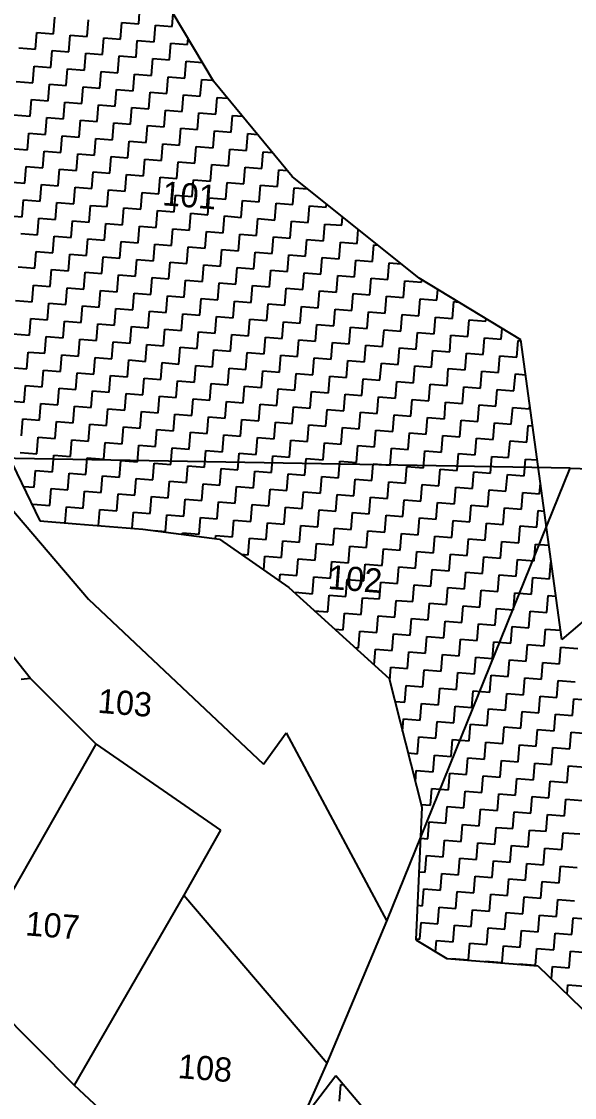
# Model space of a CAD drawing. Header units: metres. Extents: x 281680 to 283954, y 2020493 to 2022850.
# Drawn here: x 282503 to 282712.5, y 2021626 to 2022033.9 of the extents above; entities that cross this region are included whole.
import ezdxf
from ezdxf.enums import TextEntityAlignment as Align

# ---------------------------------------------------------------- set-up
doc = ezdxf.new("R2010")
doc.units = ezdxf.units.M
doc.header["$MEASUREMENT"] = 0
for name, color, linetype in [('POLY_HATCH', 12, 'Continuous'), ('POLY_PARCEL', 6, 'Continuous'), ('TEXT_PARCEL', 7, 'Continuous')]:
    doc.layers.add(name, color=color, linetype=linetype)
doc.styles.add('TEXT_MAP', font='')
doc.styles.get('TEXT_MAP').set_extended_font_data('Kruti Dev 050')

msp = doc.modelspace()

# ---------------------------------------------------------------- linework, layer by layer
at = {"layer": 'POLY_HATCH'}
for p, q in [((282575.76, 2022011.26), (282554.13, 2022047.73)), ((282605.6, 2021975.17), (282575.76, 2022011.26)), ((282653.65, 2021936.6), (282605.6, 2021975.17)), ((282692.18, 2021913.31), (282653.65, 2021936.6)), ((282707.67, 2021799.68), (282692.18, 2021913.31)), ((282496.12, 2021873.47), (282510, 2021844.64)), ((282772.38, 2021854.81), (282707.67, 2021799.68)), ((282510, 2021844.64), (282523.78, 2021843.54)), ((282523.78, 2021843.54), (282549.04, 2021841.53)), ((282549.04, 2021841.53), (282578, 2021837.68)), ((282578, 2021837.68), (282604.28, 2021819.42)), ((282604.28, 2021819.42), (282642.35, 2021784.82)), ((282642.35, 2021784.82), (282654.65, 2021736.11)), ((282654.65, 2021736.11), (282652.39, 2021685.83)), ((282652.39, 2021685.83), (282664.15, 2021678.73)), ((282664.15, 2021678.73), (282698.6, 2021675.98)), ((282698.6, 2021675.98), (282719.33, 2021655.85)), ((282588.16, 2021589.75), (282622.07, 2021634.37)), ((282622.07, 2021634.37), (282663.14, 2021586.2))]:
    msp.add_line(p, q, dxfattribs=at)
at = {"layer": 'POLY_HATCH', "linetype": 'Continuous'}
for p, q in [((282547.4, 2022033.05), (282547.9, 2022039.39)), ((282515.16, 2022029.23), (282515.66, 2022035.58)), ((282527.85, 2022028.22), (282528.36, 2022034.56)), ((282560.09, 2022032.04), (282560.49, 2022037.02)), ((282540.54, 2022027.21), (282541.05, 2022033.55)), ((282541.05, 2022033.55), (282547.4, 2022033.05)), ((282553.24, 2022026.2), (282553.74, 2022032.54)), ((282553.74, 2022032.54), (282560.09, 2022032.04)), ((282508.3, 2022023.39), (282508.81, 2022029.74)), ((282508.81, 2022029.74), (282515.16, 2022029.23)), ((282521, 2022022.38), (282521.5, 2022028.72)), ((282521.5, 2022028.72), (282527.85, 2022028.22)), ((282533.69, 2022021.37), (282534.2, 2022027.71)), ((282534.2, 2022027.71), (282540.54, 2022027.21)), ((282546.39, 2022020.35), (282546.89, 2022026.7)), ((282546.89, 2022026.7), (282553.24, 2022026.2)), ((282565.93, 2022025.18), (282566.12, 2022027.52)), ((282501.96, 2022023.89), (282508.3, 2022023.39)), ((282514.15, 2022016.54), (282514.65, 2022022.88)), ((282514.65, 2022022.88), (282521, 2022022.38)), ((282526.84, 2022015.52), (282527.34, 2022021.87)), ((282527.34, 2022021.87), (282533.69, 2022021.37)), ((282559.08, 2022019.34), (282559.58, 2022025.69)), ((282559.58, 2022025.69), (282565.93, 2022025.18)), ((282539.53, 2022014.51), (282540.04, 2022020.86)), ((282540.04, 2022020.86), (282546.39, 2022020.35)), ((282552.23, 2022013.5), (282552.73, 2022019.85)), ((282552.73, 2022019.85), (282559.08, 2022019.34)), ((282564.92, 2022012.49), (282565.43, 2022018.84)), ((282565.43, 2022018.84), (282571.56, 2022018.35)), ((282507.29, 2022010.7), (282507.8, 2022017.04)), ((282507.8, 2022017.04), (282514.15, 2022016.54)), ((282519.99, 2022009.68), (282520.49, 2022016.03)), ((282520.49, 2022016.03), (282526.84, 2022015.52)), ((282532.68, 2022008.67), (282533.19, 2022015.02)), ((282533.19, 2022015.02), (282539.53, 2022014.51)), ((282545.37, 2022007.66), (282545.88, 2022014.01)), ((282545.88, 2022014.01), (282552.23, 2022013.5)), ((282500.95, 2022011.2), (282507.29, 2022010.7)), ((282513.13, 2022003.84), (282513.64, 2022010.19)), ((282513.64, 2022010.19), (282519.99, 2022009.68)), ((282558.07, 2022006.65), (282558.57, 2022013)), ((282558.57, 2022013), (282564.92, 2022012.49)), ((282570.76, 2022005.64), (282571.27, 2022011.98)), ((282571.27, 2022011.98), (282575.54, 2022011.64)), ((282525.83, 2022002.83), (282526.33, 2022009.18)), ((282526.33, 2022009.18), (282532.68, 2022008.67)), ((282538.52, 2022001.82), (282539.03, 2022008.17)), ((282539.03, 2022008.17), (282545.37, 2022007.66)), ((282551.21, 2022000.81), (282551.72, 2022007.16)), ((282551.72, 2022007.16), (282558.07, 2022006.65)), ((282563.91, 2021999.8), (282564.41, 2022006.14)), ((282564.41, 2022006.14), (282570.76, 2022005.64)), ((282506.28, 2021998), (282506.79, 2022004.35)), ((282506.79, 2022004.35), (282513.13, 2022003.84)), ((282518.98, 2021996.99), (282519.48, 2022003.34)), ((282519.48, 2022003.34), (282525.83, 2022002.83)), ((282531.67, 2021995.98), (282532.17, 2022002.33)), ((282532.17, 2022002.33), (282538.52, 2022001.82)), ((282576.6, 2021998.79), (282577.11, 2022005.13)), ((282577.11, 2022005.13), (282581.09, 2022004.81)), ((282499.93, 2021998.51), (282506.28, 2021998)), ((282512.12, 2021991.15), (282512.63, 2021997.5)), ((282512.63, 2021997.5), (282518.98, 2021996.99)), ((282544.36, 2021994.97), (282544.87, 2022001.31)), ((282544.87, 2022001.31), (282551.21, 2022000.81)), ((282557.06, 2021993.96), (282557.56, 2022000.3)), ((282557.56, 2022000.3), (282563.91, 2021999.8)), ((282569.75, 2021992.94), (282570.25, 2021999.29)), ((282570.25, 2021999.29), (282576.6, 2021998.79)), ((282582.44, 2021991.93), (282582.95, 2021998.28)), ((282582.95, 2021998.28), (282586.75, 2021997.98)), ((282524.82, 2021990.14), (282525.32, 2021996.48)), ((282525.32, 2021996.48), (282531.67, 2021995.98)), ((282537.51, 2021989.13), (282538.02, 2021995.47)), ((282538.02, 2021995.47), (282544.36, 2021994.97)), ((282550.2, 2021988.11), (282550.71, 2021994.46)), ((282550.71, 2021994.46), (282557.06, 2021993.96)), ((282562.9, 2021987.1), (282563.4, 2021993.45)), ((282563.4, 2021993.45), (282569.75, 2021992.94)), ((282505.27, 2021985.31), (282505.78, 2021991.65)), ((282505.78, 2021991.65), (282512.12, 2021991.15)), ((282517.96, 2021984.3), (282518.47, 2021990.64)), ((282518.47, 2021990.64), (282524.82, 2021990.14)), ((282530.66, 2021983.29), (282531.16, 2021989.63)), ((282531.16, 2021989.63), (282537.51, 2021989.13)), ((282575.59, 2021986.09), (282576.1, 2021992.44)), ((282576.1, 2021992.44), (282582.44, 2021991.93)), ((282588.28, 2021985.08), (282588.79, 2021991.43)), ((282588.79, 2021991.43), (282592.4, 2021991.14)), ((282498.92, 2021985.81), (282505.27, 2021985.31)), ((282543.35, 2021982.27), (282543.86, 2021988.62)), ((282543.86, 2021988.62), (282550.2, 2021988.11)), ((282556.04, 2021981.26), (282556.55, 2021987.61)), ((282556.55, 2021987.61), (282562.9, 2021987.1)), ((282568.74, 2021980.25), (282569.24, 2021986.6)), ((282569.24, 2021986.6), (282575.59, 2021986.09)), ((282581.43, 2021979.24), (282581.94, 2021985.59)), ((282581.94, 2021985.59), (282588.28, 2021985.08)), ((282511.11, 2021978.46), (282511.62, 2021984.8)), ((282511.62, 2021984.8), (282517.96, 2021984.3)), ((282523.8, 2021977.44), (282524.31, 2021983.79)), ((282524.31, 2021983.79), (282530.66, 2021983.29)), ((282536.5, 2021976.43), (282537, 2021982.78)), ((282537, 2021982.78), (282543.35, 2021982.27)), ((282549.19, 2021975.42), (282549.7, 2021981.77)), ((282549.7, 2021981.77), (282556.04, 2021981.26)), ((282594.12, 2021978.23), (282594.63, 2021984.57)), ((282594.63, 2021984.57), (282598.05, 2021984.3)), ((282504.26, 2021972.61), (282504.76, 2021978.96)), ((282504.76, 2021978.96), (282511.11, 2021978.46)), ((282516.95, 2021971.6), (282517.46, 2021977.95)), ((282517.46, 2021977.95), (282523.8, 2021977.44)), ((282529.65, 2021970.59), (282530.15, 2021976.94)), ((282530.15, 2021976.94), (282536.5, 2021976.43)), ((282561.89, 2021974.41), (282562.39, 2021980.76)), ((282562.39, 2021980.76), (282568.74, 2021980.25)), ((282574.58, 2021973.4), (282575.08, 2021979.75)), ((282575.08, 2021979.75), (282581.43, 2021979.24)), ((282587.27, 2021972.39), (282587.78, 2021978.73)), ((282587.78, 2021978.73), (282594.12, 2021978.23)), ((282599.97, 2021971.38), (282600.47, 2021977.72)), ((282600.47, 2021977.72), (282603.7, 2021977.46)), ((282497.91, 2021973.12), (282504.26, 2021972.61)), ((282542.34, 2021969.58), (282542.85, 2021975.93)), ((282542.85, 2021975.93), (282549.19, 2021975.42)), ((282555.03, 2021968.57), (282555.54, 2021974.92)), ((282555.54, 2021974.92), (282561.89, 2021974.41)), ((282567.73, 2021967.56), (282568.23, 2021973.9)), ((282568.23, 2021973.9), (282574.58, 2021973.4)), ((282580.42, 2021966.55), (282580.93, 2021972.89)), ((282580.93, 2021972.89), (282587.27, 2021972.39)), ((282510.1, 2021965.76), (282510.61, 2021972.11)), ((282510.61, 2021972.11), (282516.95, 2021971.6)), ((282522.79, 2021964.75), (282523.3, 2021971.1)), ((282523.3, 2021971.1), (282529.65, 2021970.59)), ((282535.49, 2021963.74), (282535.99, 2021970.09)), ((282535.99, 2021970.09), (282542.34, 2021969.58)), ((282548.18, 2021962.73), (282548.69, 2021969.07)), ((282548.69, 2021969.07), (282555.03, 2021968.57)), ((282593.11, 2021965.53), (282593.62, 2021971.88)), ((282593.62, 2021971.88), (282599.97, 2021971.38)), ((282605.81, 2021964.52), (282606.31, 2021970.87)), ((282606.31, 2021970.87), (282611.47, 2021970.46)), ((282503.25, 2021959.92), (282503.75, 2021966.27)), ((282503.75, 2021966.27), (282510.1, 2021965.76)), ((282515.94, 2021958.91), (282516.45, 2021965.26)), ((282516.45, 2021965.26), (282522.79, 2021964.75)), ((282560.87, 2021961.72), (282561.38, 2021968.06)), ((282561.38, 2021968.06), (282567.73, 2021967.56)), ((282573.57, 2021960.7), (282574.07, 2021967.05)), ((282574.07, 2021967.05), (282580.42, 2021966.55)), ((282586.26, 2021959.69), (282586.77, 2021966.04)), ((282586.77, 2021966.04), (282593.11, 2021965.53)), ((282598.95, 2021958.68), (282599.46, 2021965.03)), ((282599.46, 2021965.03), (282605.81, 2021964.52)), ((282618.5, 2021963.51), (282618.6, 2021964.74)), ((282528.63, 2021957.9), (282529.14, 2021964.24)), ((282529.14, 2021964.24), (282535.49, 2021963.74)), ((282541.33, 2021956.89), (282541.83, 2021963.23)), ((282541.83, 2021963.23), (282548.18, 2021962.73)), ((282554.02, 2021955.88), (282554.53, 2021962.22)), ((282554.53, 2021962.22), (282560.87, 2021961.72)), ((282566.71, 2021954.86), (282567.22, 2021961.21)), ((282567.22, 2021961.21), (282573.57, 2021960.7)), ((282611.65, 2021957.67), (282612.15, 2021964.02)), ((282612.15, 2021964.02), (282618.5, 2021963.51)), ((282496.9, 2021960.43), (282503.25, 2021959.92)), ((282509.09, 2021953.07), (282509.59, 2021959.42)), ((282509.59, 2021959.42), (282515.94, 2021958.91)), ((282521.78, 2021952.06), (282522.29, 2021958.4)), ((282522.29, 2021958.4), (282528.63, 2021957.9)), ((282534.48, 2021951.05), (282534.98, 2021957.39)), ((282534.98, 2021957.39), (282541.33, 2021956.89)), ((282579.41, 2021953.85), (282579.91, 2021960.2)), ((282579.91, 2021960.2), (282586.26, 2021959.69)), ((282592.1, 2021952.84), (282592.61, 2021959.19)), ((282592.61, 2021959.19), (282598.95, 2021958.68)), ((282604.8, 2021951.83), (282605.3, 2021958.18)), ((282605.3, 2021958.18), (282611.65, 2021957.67)), ((282617.49, 2021950.82), (282617.99, 2021957.16)), ((282617.99, 2021957.16), (282624.34, 2021956.66)), ((282624.34, 2021956.66), (282624.6, 2021959.92)), ((282502.74, 2021953.57), (282509.09, 2021953.07)), ((282514.93, 2021946.22), (282515.44, 2021952.56)), ((282515.44, 2021952.56), (282521.78, 2021952.06)), ((282547.17, 2021950.03), (282547.67, 2021956.38)), ((282547.67, 2021956.38), (282554.02, 2021955.88)), ((282559.86, 2021949.02), (282560.37, 2021955.37)), ((282560.37, 2021955.37), (282566.71, 2021954.86)), ((282572.56, 2021948.01), (282573.06, 2021954.36)), ((282573.06, 2021954.36), (282579.41, 2021953.85)), ((282585.25, 2021947), (282585.76, 2021953.35)), ((282585.76, 2021953.35), (282592.1, 2021952.84)), ((282630.18, 2021949.81), (282630.6, 2021955.1)), ((282527.62, 2021945.2), (282528.13, 2021951.55)), ((282528.13, 2021951.55), (282534.48, 2021951.05)), ((282540.32, 2021944.19), (282540.82, 2021950.54)), ((282540.82, 2021950.54), (282547.17, 2021950.03)), ((282553.01, 2021943.18), (282553.52, 2021949.53)), ((282553.52, 2021949.53), (282559.86, 2021949.02)), ((282565.7, 2021942.17), (282566.21, 2021948.52)), ((282566.21, 2021948.52), (282572.56, 2021948.01)), ((282597.94, 2021945.99), (282598.45, 2021952.34)), ((282598.45, 2021952.34), (282604.8, 2021951.83)), ((282610.64, 2021944.98), (282611.14, 2021951.32)), ((282611.14, 2021951.32), (282617.49, 2021950.82)), ((282623.33, 2021943.97), (282623.84, 2021950.31)), ((282623.84, 2021950.31), (282630.18, 2021949.81)), ((282636.02, 2021942.95), (282636.53, 2021949.3)), ((282636.53, 2021949.3), (282637.97, 2021949.19)), ((282508.08, 2021940.37), (282508.58, 2021946.72)), ((282508.58, 2021946.72), (282514.93, 2021946.22)), ((282520.77, 2021939.36), (282521.28, 2021945.71)), ((282521.28, 2021945.71), (282527.62, 2021945.2)), ((282533.46, 2021938.35), (282533.97, 2021944.7)), ((282533.97, 2021944.7), (282540.32, 2021944.19)), ((282578.4, 2021941.16), (282578.9, 2021947.51)), ((282578.9, 2021947.51), (282585.25, 2021947)), ((282591.09, 2021940.15), (282591.6, 2021946.49)), ((282591.6, 2021946.49), (282597.94, 2021945.99)), ((282603.78, 2021939.14), (282604.29, 2021945.48)), ((282604.29, 2021945.48), (282610.64, 2021944.98)), ((282616.48, 2021938.12), (282616.98, 2021944.47)), ((282616.98, 2021944.47), (282623.33, 2021943.97)), ((282501.73, 2021940.88), (282508.08, 2021940.37)), ((282546.16, 2021937.34), (282546.66, 2021943.69)), ((282546.66, 2021943.69), (282553.01, 2021943.18)), ((282558.85, 2021936.33), (282559.36, 2021942.68)), ((282559.36, 2021942.68), (282565.7, 2021942.17)), ((282571.54, 2021935.32), (282572.05, 2021941.66)), ((282572.05, 2021941.66), (282578.4, 2021941.16)), ((282584.24, 2021934.31), (282584.74, 2021940.65)), ((282584.74, 2021940.65), (282591.09, 2021940.15)), ((282629.17, 2021937.11), (282629.68, 2021943.46)), ((282629.68, 2021943.46), (282636.02, 2021942.95)), ((282641.86, 2021936.1), (282642.37, 2021942.45)), ((282642.37, 2021942.45), (282646.8, 2021942.1)), ((282513.92, 2021933.52), (282514.42, 2021939.87)), ((282514.42, 2021939.87), (282520.77, 2021939.36)), ((282526.61, 2021932.51), (282527.12, 2021938.86)), ((282527.12, 2021938.86), (282533.46, 2021938.35)), ((282539.31, 2021931.5), (282539.81, 2021937.85)), ((282539.81, 2021937.85), (282546.16, 2021937.34)), ((282552, 2021930.49), (282552.5, 2021936.83)), ((282552.5, 2021936.83), (282558.85, 2021936.33)), ((282596.93, 2021933.29), (282597.44, 2021939.64)), ((282597.44, 2021939.64), (282603.78, 2021939.14)), ((282609.63, 2021932.28), (282610.13, 2021938.63)), ((282610.13, 2021938.63), (282616.48, 2021938.12)), ((282622.32, 2021931.27), (282622.82, 2021937.62)), ((282622.82, 2021937.62), (282629.17, 2021937.11)), ((282635.01, 2021930.26), (282635.52, 2021936.61)), ((282635.52, 2021936.61), (282641.86, 2021936.1)), ((282507.07, 2021927.68), (282507.57, 2021934.03)), ((282507.57, 2021934.03), (282513.92, 2021933.52)), ((282519.76, 2021926.67), (282520.26, 2021933.02)), ((282520.26, 2021933.02), (282526.61, 2021932.51)), ((282564.69, 2021929.48), (282565.2, 2021935.82)), ((282565.2, 2021935.82), (282571.54, 2021935.32)), ((282577.39, 2021928.47), (282577.89, 2021934.81)), ((282577.89, 2021934.81), (282584.24, 2021934.31)), ((282590.08, 2021927.45), (282590.58, 2021933.8)), ((282590.58, 2021933.8), (282596.93, 2021933.29)), ((282602.77, 2021926.44), (282603.28, 2021932.79)), ((282603.28, 2021932.79), (282609.63, 2021932.28)), ((282647.71, 2021929.25), (282648.21, 2021935.6)), ((282648.21, 2021935.6), (282654.56, 2021935.09)), ((282654.56, 2021935.09), (282654.63, 2021936)), ((282660.4, 2021928.24), (282660.72, 2021932.32)), ((282500.72, 2021928.19), (282507.07, 2021927.68)), ((282532.45, 2021925.66), (282532.96, 2021932.01)), ((282532.96, 2021932.01), (282539.31, 2021931.5)), ((282545.15, 2021924.65), (282545.65, 2021930.99)), ((282545.65, 2021930.99), (282552, 2021930.49)), ((282557.84, 2021923.64), (282558.35, 2021929.98)), ((282558.35, 2021929.98), (282564.69, 2021929.48)), ((282570.53, 2021922.62), (282571.04, 2021928.97)), ((282571.04, 2021928.97), (282577.39, 2021928.47)), ((282615.47, 2021925.43), (282615.97, 2021931.78)), ((282615.97, 2021931.78), (282622.32, 2021931.27)), ((282628.16, 2021924.42), (282628.67, 2021930.77)), ((282628.67, 2021930.77), (282635.01, 2021930.26)), ((282640.85, 2021923.41), (282641.36, 2021929.75)), ((282641.36, 2021929.75), (282647.71, 2021929.25)), ((282653.55, 2021922.4), (282654.05, 2021928.74)), ((282654.05, 2021928.74), (282660.4, 2021928.24)), ((282512.91, 2021920.83), (282513.41, 2021927.18)), ((282513.41, 2021927.18), (282519.76, 2021926.67)), ((282525.6, 2021919.82), (282526.11, 2021926.16)), ((282526.11, 2021926.16), (282532.45, 2021925.66)), ((282538.29, 2021918.81), (282538.8, 2021925.15)), ((282538.8, 2021925.15), (282545.15, 2021924.65)), ((282550.99, 2021917.79), (282551.49, 2021924.14)), ((282551.49, 2021924.14), (282557.84, 2021923.64)), ((282583.23, 2021921.61), (282583.73, 2021927.96)), ((282583.73, 2021927.96), (282590.08, 2021927.45)), ((282595.92, 2021920.6), (282596.43, 2021926.95)), ((282596.43, 2021926.95), (282602.77, 2021926.44)), ((282608.61, 2021919.59), (282609.12, 2021925.94)), ((282609.12, 2021925.94), (282615.47, 2021925.43)), ((282621.31, 2021918.58), (282621.81, 2021924.93)), ((282621.81, 2021924.93), (282628.16, 2021924.42)), ((282634, 2021917.57), (282634.51, 2021923.91)), ((282634.51, 2021923.91), (282640.85, 2021923.41)), ((282666.24, 2021921.39), (282666.75, 2021927.73)), ((282666.75, 2021927.73), (282668.56, 2021927.59)), ((282506.05, 2021914.99), (282506.56, 2021921.33)), ((282506.56, 2021921.33), (282512.91, 2021920.83)), ((282518.75, 2021913.98), (282519.25, 2021920.32)), ((282519.25, 2021920.32), (282525.6, 2021919.82)), ((282563.68, 2021916.78), (282564.19, 2021923.13)), ((282564.19, 2021923.13), (282570.53, 2021922.62)), ((282576.37, 2021915.77), (282576.88, 2021922.12)), ((282576.88, 2021922.12), (282583.23, 2021921.61)), ((282589.07, 2021914.76), (282589.57, 2021921.11)), ((282589.57, 2021921.11), (282595.92, 2021920.6)), ((282601.76, 2021913.75), (282602.27, 2021920.1)), ((282602.27, 2021920.1), (282608.61, 2021919.59)), ((282646.69, 2021916.56), (282647.2, 2021922.9)), ((282647.2, 2021922.9), (282653.55, 2021922.4)), ((282659.39, 2021915.54), (282659.89, 2021921.89)), ((282659.89, 2021921.89), (282666.24, 2021921.39)), ((282672.08, 2021914.53), (282672.59, 2021920.88)), ((282672.59, 2021920.88), (282678.93, 2021920.37)), ((282678.93, 2021920.37), (282679.01, 2021921.27)), ((282531.44, 2021912.96), (282531.95, 2021919.31)), ((282531.95, 2021919.31), (282538.29, 2021918.81)), ((282544.13, 2021911.95), (282544.64, 2021918.3)), ((282544.64, 2021918.3), (282550.99, 2021917.79)), ((282556.83, 2021910.94), (282557.33, 2021917.29)), ((282557.33, 2021917.29), (282563.68, 2021916.78)), ((282569.52, 2021909.93), (282570.03, 2021916.28)), ((282570.03, 2021916.28), (282576.37, 2021915.77)), ((282614.45, 2021912.74), (282614.96, 2021919.08)), ((282614.96, 2021919.08), (282621.31, 2021918.58)), ((282627.15, 2021911.73), (282627.65, 2021918.07)), ((282627.65, 2021918.07), (282634, 2021917.57)), ((282639.84, 2021910.71), (282640.35, 2021917.06)), ((282640.35, 2021917.06), (282646.69, 2021916.56)), ((282652.54, 2021909.7), (282653.04, 2021916.05)), ((282653.04, 2021916.05), (282659.39, 2021915.54)), ((282684.77, 2021913.52), (282685.1, 2021917.59)), ((282499.71, 2021915.49), (282506.05, 2021914.99)), ((282511.9, 2021908.14), (282512.4, 2021914.48)), ((282512.4, 2021914.48), (282518.75, 2021913.98)), ((282524.59, 2021907.12), (282525.09, 2021913.47)), ((282525.09, 2021913.47), (282531.44, 2021912.96)), ((282537.28, 2021906.11), (282537.79, 2021912.46)), ((282537.79, 2021912.46), (282544.13, 2021911.95)), ((282582.22, 2021908.92), (282582.72, 2021915.27)), ((282582.72, 2021915.27), (282589.07, 2021914.76)), ((282594.91, 2021907.91), (282595.41, 2021914.25)), ((282595.41, 2021914.25), (282601.76, 2021913.75)), ((282607.6, 2021906.9), (282608.11, 2021913.24)), ((282608.11, 2021913.24), (282614.45, 2021912.74)), ((282620.3, 2021905.88), (282620.8, 2021912.23)), ((282620.8, 2021912.23), (282627.15, 2021911.73)), ((282665.23, 2021908.69), (282665.73, 2021915.04)), ((282665.73, 2021915.04), (282672.08, 2021914.53)), ((282677.92, 2021907.68), (282678.43, 2021914.03)), ((282678.43, 2021914.03), (282684.77, 2021913.52)), ((282690.62, 2021906.67), (282691.12, 2021913.02)), ((282691.12, 2021913.02), (282692.23, 2021912.93)), ((282505.04, 2021902.29), (282505.55, 2021908.64)), ((282505.55, 2021908.64), (282511.9, 2021908.14)), ((282517.74, 2021901.28), (282518.24, 2021907.63)), ((282518.24, 2021907.63), (282524.59, 2021907.12)), ((282549.98, 2021905.1), (282550.48, 2021911.45)), ((282550.48, 2021911.45), (282556.83, 2021910.94)), ((282562.67, 2021904.09), (282563.17, 2021910.44)), ((282563.17, 2021910.44), (282569.52, 2021909.93)), ((282575.36, 2021903.08), (282575.87, 2021909.42)), ((282575.87, 2021909.42), (282582.22, 2021908.92)), ((282588.06, 2021902.07), (282588.56, 2021908.41)), ((282588.56, 2021908.41), (282594.91, 2021907.91)), ((282632.99, 2021904.87), (282633.5, 2021911.22)), ((282633.5, 2021911.22), (282639.84, 2021910.71)), ((282645.68, 2021903.86), (282646.19, 2021910.21)), ((282646.19, 2021910.21), (282652.54, 2021909.7)), ((282658.38, 2021902.85), (282658.88, 2021909.2)), ((282658.88, 2021909.2), (282665.23, 2021908.69)), ((282671.07, 2021901.84), (282671.58, 2021908.19)), ((282671.58, 2021908.19), (282677.92, 2021907.68)), ((282530.43, 2021900.27), (282530.94, 2021906.62)), ((282530.94, 2021906.62), (282537.28, 2021906.11)), ((282543.12, 2021899.26), (282543.63, 2021905.61)), ((282543.63, 2021905.61), (282549.98, 2021905.1)), ((282555.82, 2021898.25), (282556.32, 2021904.6)), ((282556.32, 2021904.6), (282562.67, 2021904.09)), ((282568.51, 2021897.24), (282569.02, 2021903.58)), ((282569.02, 2021903.58), (282575.36, 2021903.08)), ((282600.75, 2021901.06), (282601.26, 2021907.4)), ((282601.26, 2021907.4), (282607.6, 2021906.9)), ((282613.44, 2021900.04), (282613.95, 2021906.39)), ((282613.95, 2021906.39), (282620.3, 2021905.88)), ((282626.14, 2021899.03), (282626.64, 2021905.38)), ((282626.64, 2021905.38), (282632.99, 2021904.87)), ((282638.83, 2021898.02), (282639.34, 2021904.37)), ((282639.34, 2021904.37), (282645.68, 2021903.86)), ((282683.76, 2021900.83), (282684.27, 2021907.17)), ((282684.27, 2021907.17), (282690.62, 2021906.67)), ((282498.7, 2021902.8), (282505.04, 2021902.29)), ((282510.88, 2021895.44), (282511.39, 2021901.79)), ((282511.39, 2021901.79), (282517.74, 2021901.28)), ((282523.58, 2021894.43), (282524.08, 2021900.78)), ((282524.08, 2021900.78), (282530.43, 2021900.27)), ((282536.27, 2021893.42), (282536.78, 2021899.77)), ((282536.78, 2021899.77), (282543.12, 2021899.26)), ((282581.2, 2021896.23), (282581.71, 2021902.57)), ((282581.71, 2021902.57), (282588.06, 2021902.07)), ((282593.9, 2021895.21), (282594.4, 2021901.56)), ((282594.4, 2021901.56), (282600.75, 2021901.06)), ((282606.59, 2021894.2), (282607.1, 2021900.55)), ((282607.1, 2021900.55), (282613.44, 2021900.04)), ((282619.28, 2021893.19), (282619.79, 2021899.54)), ((282619.79, 2021899.54), (282626.14, 2021899.03)), ((282651.52, 2021897.01), (282652.03, 2021903.36)), ((282652.03, 2021903.36), (282658.38, 2021902.85)), ((282664.22, 2021896), (282664.72, 2021902.34)), ((282664.72, 2021902.34), (282671.07, 2021901.84)), ((282676.91, 2021894.99), (282677.42, 2021901.33)), ((282677.42, 2021901.33), (282683.76, 2021900.83)), ((282689.6, 2021893.98), (282690.11, 2021900.32)), ((282690.11, 2021900.32), (282693.99, 2021900.01)), ((282504.03, 2021889.6), (282504.54, 2021895.95)), ((282504.54, 2021895.95), (282510.88, 2021895.44)), ((282548.96, 2021892.41), (282549.47, 2021898.75)), ((282549.47, 2021898.75), (282555.82, 2021898.25)), ((282561.66, 2021891.4), (282562.16, 2021897.74)), ((282562.16, 2021897.74), (282568.51, 2021897.24)), ((282574.35, 2021890.38), (282574.86, 2021896.73)), ((282574.86, 2021896.73), (282581.2, 2021896.23)), ((282587.04, 2021889.37), (282587.55, 2021895.72)), ((282587.55, 2021895.72), (282593.9, 2021895.21)), ((282631.98, 2021892.18), (282632.48, 2021898.53)), ((282632.48, 2021898.53), (282638.83, 2021898.02)), ((282644.67, 2021891.17), (282645.18, 2021897.52)), ((282645.18, 2021897.52), (282651.52, 2021897.01)), ((282657.36, 2021890.16), (282657.87, 2021896.5)), ((282657.87, 2021896.5), (282664.22, 2021896)), ((282670.06, 2021889.15), (282670.56, 2021895.49)), ((282670.56, 2021895.49), (282676.91, 2021894.99)), ((282516.72, 2021888.59), (282517.23, 2021894.94)), ((282517.23, 2021894.94), (282523.58, 2021894.43)), ((282529.42, 2021887.58), (282529.92, 2021893.92)), ((282529.92, 2021893.92), (282536.27, 2021893.42)), ((282542.11, 2021886.57), (282542.62, 2021892.91)), ((282542.62, 2021892.91), (282548.96, 2021892.41)), ((282554.81, 2021885.56), (282555.31, 2021891.9)), ((282555.31, 2021891.9), (282561.66, 2021891.4)), ((282599.74, 2021888.36), (282600.24, 2021894.71)), ((282600.24, 2021894.71), (282606.59, 2021894.2)), ((282612.43, 2021887.35), (282612.94, 2021893.7)), ((282612.94, 2021893.7), (282619.28, 2021893.19)), ((282625.13, 2021886.34), (282625.63, 2021892.69)), ((282625.63, 2021892.69), (282631.98, 2021892.18)), ((282637.82, 2021885.33), (282638.32, 2021891.67)), ((282638.32, 2021891.67), (282644.67, 2021891.17)), ((282682.75, 2021888.13), (282683.26, 2021894.48)), ((282683.26, 2021894.48), (282689.6, 2021893.98)), ((282497.68, 2021890.11), (282504.03, 2021889.6)), ((282509.87, 2021882.75), (282510.38, 2021889.1)), ((282510.38, 2021889.1), (282516.72, 2021888.59)), ((282522.57, 2021881.74), (282523.07, 2021888.08)), ((282523.07, 2021888.08), (282529.42, 2021887.58)), ((282567.5, 2021884.54), (282568, 2021890.89)), ((282568, 2021890.89), (282574.35, 2021890.38)), ((282580.19, 2021883.53), (282580.7, 2021889.88)), ((282580.7, 2021889.88), (282587.04, 2021889.37)), ((282592.89, 2021882.52), (282593.39, 2021888.87)), ((282593.39, 2021888.87), (282599.74, 2021888.36)), ((282605.58, 2021881.51), (282606.09, 2021887.86)), ((282606.09, 2021887.86), (282612.43, 2021887.35)), ((282650.51, 2021884.32), (282651.02, 2021890.66)), ((282651.02, 2021890.66), (282657.36, 2021890.16)), ((282663.21, 2021883.3), (282663.71, 2021889.65)), ((282663.71, 2021889.65), (282670.06, 2021889.15)), ((282675.9, 2021882.29), (282676.41, 2021888.64)), ((282676.41, 2021888.64), (282682.75, 2021888.13)), ((282688.59, 2021881.28), (282689.1, 2021887.63)), ((282689.1, 2021887.63), (282695.45, 2021887.12)), ((282695.45, 2021887.12), (282695.56, 2021888.53)), ((282503.02, 2021876.91), (282503.53, 2021883.25)), ((282503.53, 2021883.25), (282509.87, 2021882.75)), ((282535.26, 2021880.73), (282535.77, 2021887.07)), ((282535.77, 2021887.07), (282542.11, 2021886.57)), ((282547.95, 2021879.71), (282548.46, 2021886.06)), ((282548.46, 2021886.06), (282554.81, 2021885.56)), ((282560.65, 2021878.7), (282561.15, 2021885.05)), ((282561.15, 2021885.05), (282567.5, 2021884.54)), ((282573.34, 2021877.69), (282573.85, 2021884.04)), ((282573.85, 2021884.04), (282580.19, 2021883.53)), ((282618.27, 2021880.5), (282618.78, 2021886.84)), ((282618.78, 2021886.84), (282625.13, 2021886.34)), ((282630.97, 2021879.49), (282631.47, 2021885.83)), ((282631.47, 2021885.83), (282637.82, 2021885.33)), ((282643.66, 2021878.47), (282644.17, 2021884.82)), ((282644.17, 2021884.82), (282650.51, 2021884.32)), ((282656.35, 2021877.46), (282656.86, 2021883.81)), ((282656.86, 2021883.81), (282663.21, 2021883.3)), ((282515.71, 2021875.9), (282516.22, 2021882.24)), ((282516.22, 2021882.24), (282522.57, 2021881.74)), ((282528.41, 2021874.88), (282528.91, 2021881.23)), ((282528.91, 2021881.23), (282535.26, 2021880.73)), ((282541.1, 2021873.87), (282541.61, 2021880.22)), ((282541.61, 2021880.22), (282547.95, 2021879.71)), ((282553.79, 2021872.86), (282554.3, 2021879.21)), ((282554.3, 2021879.21), (282560.65, 2021878.7)), ((282586.03, 2021876.68), (282586.54, 2021883.03)), ((282586.54, 2021883.03), (282592.89, 2021882.52)), ((282598.73, 2021875.67), (282599.23, 2021882.02)), ((282599.23, 2021882.02), (282605.58, 2021881.51)), ((282611.42, 2021874.66), (282611.93, 2021881)), ((282611.93, 2021881), (282618.27, 2021880.5)), ((282624.11, 2021873.65), (282624.62, 2021879.99)), ((282624.62, 2021879.99), (282630.97, 2021879.49)), ((282669.05, 2021876.45), (282669.55, 2021882.8)), ((282669.55, 2021882.8), (282675.9, 2021882.29)), ((282681.74, 2021875.44), (282682.25, 2021881.79)), ((282682.25, 2021881.79), (282688.59, 2021881.28)), ((282694.43, 2021874.43), (282694.94, 2021880.78)), ((282694.94, 2021880.78), (282696.63, 2021880.64)), ((282508.86, 2021870.05), (282509.37, 2021876.4)), ((282509.37, 2021876.4), (282515.71, 2021875.9)), ((282521.55, 2021869.04), (282522.06, 2021875.39)), ((282522.06, 2021875.39), (282528.41, 2021874.88)), ((282566.49, 2021871.85), (282566.99, 2021878.2)), ((282566.99, 2021878.2), (282573.34, 2021877.69)), ((282579.18, 2021870.84), (282579.69, 2021877.19)), ((282579.69, 2021877.19), (282586.03, 2021876.68)), ((282591.87, 2021869.83), (282592.38, 2021876.17)), ((282592.38, 2021876.17), (282598.73, 2021875.67)), ((282604.57, 2021868.82), (282605.07, 2021875.16)), ((282605.07, 2021875.16), (282611.42, 2021874.66)), ((282636.81, 2021872.63), (282637.31, 2021878.98)), ((282637.31, 2021878.98), (282643.66, 2021878.47)), ((282649.5, 2021871.62), (282650.01, 2021877.97)), ((282650.01, 2021877.97), (282656.35, 2021877.46)), ((282662.19, 2021870.61), (282662.7, 2021876.96)), ((282662.7, 2021876.96), (282669.05, 2021876.45)), ((282674.89, 2021869.6), (282675.39, 2021875.95)), ((282675.39, 2021875.95), (282681.74, 2021875.44)), ((282534.25, 2021868.03), (282534.75, 2021874.38)), ((282534.75, 2021874.38), (282541.1, 2021873.87)), ((282546.94, 2021867.02), (282547.45, 2021873.37)), ((282547.45, 2021873.37), (282553.79, 2021872.86)), ((282559.63, 2021866.01), (282560.14, 2021872.36)), ((282560.14, 2021872.36), (282566.49, 2021871.85)), ((282572.33, 2021865), (282572.83, 2021871.34)), ((282572.83, 2021871.34), (282579.18, 2021870.84)), ((282617.26, 2021867.8), (282617.77, 2021874.15)), ((282617.77, 2021874.15), (282624.11, 2021873.65)), ((282629.96, 2021866.79), (282630.46, 2021873.14)), ((282630.46, 2021873.14), (282636.81, 2021872.63)), ((282642.65, 2021865.78), (282643.15, 2021872.13)), ((282643.15, 2021872.13), (282649.5, 2021871.62)), ((282655.34, 2021864.77), (282655.85, 2021871.12)), ((282655.85, 2021871.12), (282662.19, 2021870.61)), ((282687.58, 2021868.59), (282688.09, 2021874.93)), ((282688.09, 2021874.93), (282694.43, 2021874.43)), ((282502.51, 2021870.56), (282508.86, 2021870.05)), ((282514.7, 2021863.2), (282515.21, 2021869.55)), ((282515.21, 2021869.55), (282521.55, 2021869.04)), ((282527.4, 2021862.19), (282527.9, 2021868.54)), ((282527.9, 2021868.54), (282534.25, 2021868.03)), ((282540.09, 2021861.18), (282540.59, 2021867.53)), ((282540.59, 2021867.53), (282546.94, 2021867.02)), ((282585.02, 2021863.99), (282585.53, 2021870.33)), ((282585.53, 2021870.33), (282591.87, 2021869.83)), ((282597.72, 2021862.97), (282598.22, 2021869.32)), ((282598.22, 2021869.32), (282604.57, 2021868.82)), ((282610.41, 2021861.96), (282610.91, 2021868.31)), ((282610.91, 2021868.31), (282617.26, 2021867.8)), ((282623.1, 2021860.95), (282623.61, 2021867.3)), ((282623.61, 2021867.3), (282629.96, 2021866.79)), ((282668.04, 2021863.76), (282668.54, 2021870.11)), ((282668.54, 2021870.11), (282674.89, 2021869.6)), ((282680.73, 2021862.75), (282681.23, 2021869.09)), ((282681.23, 2021869.09), (282687.58, 2021868.59)), ((282693.42, 2021861.74), (282693.93, 2021868.08)), ((282693.93, 2021868.08), (282698.39, 2021867.73)), ((282507.85, 2021857.36), (282508.36, 2021863.71)), ((282508.36, 2021863.71), (282514.7, 2021863.2)), ((282552.78, 2021860.17), (282553.29, 2021866.51)), ((282553.29, 2021866.51), (282559.63, 2021866.01)), ((282565.48, 2021859.16), (282565.98, 2021865.5)), ((282565.98, 2021865.5), (282572.33, 2021865)), ((282578.17, 2021858.15), (282578.68, 2021864.49)), ((282578.68, 2021864.49), (282585.02, 2021863.99)), ((282590.86, 2021857.13), (282591.37, 2021863.48)), ((282591.37, 2021863.48), (282597.72, 2021862.97)), ((282635.8, 2021859.94), (282636.3, 2021866.29)), ((282636.3, 2021866.29), (282642.65, 2021865.78)), ((282648.49, 2021858.93), (282649, 2021865.28)), ((282649, 2021865.28), (282655.34, 2021864.77)), ((282661.18, 2021857.92), (282661.69, 2021864.26)), ((282661.69, 2021864.26), (282668.04, 2021863.76)), ((282673.88, 2021856.91), (282674.38, 2021863.25)), ((282674.38, 2021863.25), (282680.73, 2021862.75)), ((282520.54, 2021856.35), (282521.05, 2021862.7)), ((282521.05, 2021862.7), (282527.4, 2021862.19)), ((282533.24, 2021855.34), (282533.74, 2021861.69)), ((282533.74, 2021861.69), (282540.09, 2021861.18)), ((282545.93, 2021854.33), (282546.44, 2021860.67)), ((282546.44, 2021860.67), (282552.78, 2021860.17)), ((282558.62, 2021853.32), (282559.13, 2021859.66)), ((282559.13, 2021859.66), (282565.48, 2021859.16)), ((282571.32, 2021852.3), (282571.82, 2021858.65)), ((282571.82, 2021858.65), (282578.17, 2021858.15)), ((282603.56, 2021856.12), (282604.06, 2021862.47)), ((282604.06, 2021862.47), (282610.41, 2021861.96)), ((282616.25, 2021855.11), (282616.76, 2021861.46)), ((282616.76, 2021861.46), (282623.1, 2021860.95)), ((282628.94, 2021854.1), (282629.45, 2021860.45)), ((282629.45, 2021860.45), (282635.8, 2021859.94)), ((282641.64, 2021853.09), (282642.14, 2021859.43)), ((282642.14, 2021859.43), (282648.49, 2021858.93)), ((282686.57, 2021855.89), (282687.08, 2021862.24)), ((282687.08, 2021862.24), (282693.42, 2021861.74)), ((282699.26, 2021854.88), (282699.59, 2021858.96)), ((282503.71, 2021857.69), (282507.85, 2021857.36)), ((282513.69, 2021850.51), (282514.2, 2021856.86)), ((282514.2, 2021856.86), (282520.54, 2021856.35)), ((282526.38, 2021849.5), (282526.89, 2021855.84)), ((282526.89, 2021855.84), (282533.24, 2021855.34)), ((282539.08, 2021848.49), (282539.58, 2021854.83)), ((282539.58, 2021854.83), (282545.93, 2021854.33)), ((282584.01, 2021851.29), (282584.52, 2021857.64)), ((282584.52, 2021857.64), (282590.86, 2021857.13)), ((282596.7, 2021850.28), (282597.21, 2021856.63)), ((282597.21, 2021856.63), (282603.56, 2021856.12)), ((282609.4, 2021849.27), (282609.9, 2021855.62)), ((282609.9, 2021855.62), (282616.25, 2021855.11)), ((282622.09, 2021848.26), (282622.6, 2021854.61)), ((282622.6, 2021854.61), (282628.94, 2021854.1)), ((282654.33, 2021852.08), (282654.84, 2021858.42)), ((282654.84, 2021858.42), (282661.18, 2021857.92)), ((282667.02, 2021851.07), (282667.53, 2021857.41)), ((282667.53, 2021857.41), (282673.88, 2021856.91)), ((282679.72, 2021850.05), (282680.22, 2021856.4)), ((282680.22, 2021856.4), (282686.57, 2021855.89)), ((282692.41, 2021849.04), (282692.92, 2021855.39)), ((282692.92, 2021855.39), (282699.26, 2021854.88)), ((282507.28, 2021850.27), (282507.34, 2021851.01)), ((282507.34, 2021851.01), (282513.69, 2021850.51)), ((282551.77, 2021847.47), (282552.28, 2021853.82)), ((282552.28, 2021853.82), (282558.62, 2021853.32)), ((282564.46, 2021846.46), (282564.97, 2021852.81)), ((282564.97, 2021852.81), (282571.32, 2021852.3)), ((282577.16, 2021845.45), (282577.66, 2021851.8)), ((282577.66, 2021851.8), (282584.01, 2021851.29)), ((282589.85, 2021844.44), (282590.36, 2021850.79)), ((282590.36, 2021850.79), (282596.7, 2021850.28)), ((282634.78, 2021847.25), (282635.29, 2021853.59)), ((282635.29, 2021853.59), (282641.64, 2021853.09)), ((282647.48, 2021846.24), (282647.98, 2021852.58)), ((282647.98, 2021852.58), (282654.33, 2021852.08)), ((282660.17, 2021845.22), (282660.68, 2021851.57)), ((282660.68, 2021851.57), (282667.02, 2021851.07)), ((282672.87, 2021844.21), (282673.37, 2021850.56)), ((282673.37, 2021850.56), (282679.72, 2021850.05)), ((282519.55, 2021843.88), (282520.04, 2021850)), ((282520.04, 2021850), (282526.38, 2021849.5)), ((282532.24, 2021842.87), (282532.73, 2021848.99)), ((282532.73, 2021848.99), (282539.08, 2021848.49)), ((282544.94, 2021841.86), (282545.42, 2021847.98)), ((282545.42, 2021847.98), (282551.77, 2021847.47)), ((282557.61, 2021840.62), (282558.12, 2021846.97)), ((282558.12, 2021846.97), (282564.46, 2021846.46)), ((282602.55, 2021843.43), (282603.05, 2021849.78)), ((282603.05, 2021849.78), (282609.4, 2021849.27)), ((282615.24, 2021842.42), (282615.74, 2021848.76)), ((282615.74, 2021848.76), (282622.09, 2021848.26)), ((282627.93, 2021841.41), (282628.44, 2021847.75)), ((282628.44, 2021847.75), (282634.78, 2021847.25)), ((282640.63, 2021840.39), (282641.13, 2021846.74)), ((282641.13, 2021846.74), (282647.48, 2021846.24)), ((282685.56, 2021843.2), (282686.06, 2021849.55)), ((282686.06, 2021849.55), (282692.41, 2021849.04)), ((282698.25, 2021842.19), (282698.76, 2021848.54)), ((282698.76, 2021848.54), (282701.03, 2021848.36)), ((282570.31, 2021839.61), (282570.81, 2021845.96)), ((282570.81, 2021845.96), (282577.16, 2021845.45)), ((282583, 2021838.6), (282583.5, 2021844.95)), ((282583.5, 2021844.95), (282589.85, 2021844.44)), ((282595.69, 2021837.59), (282596.2, 2021843.93)), ((282596.2, 2021843.93), (282602.55, 2021843.43)), ((282608.39, 2021836.58), (282608.89, 2021842.92)), ((282608.89, 2021842.92), (282615.24, 2021842.42)), ((282653.32, 2021839.38), (282653.82, 2021845.73)), ((282653.82, 2021845.73), (282660.17, 2021845.22)), ((282666.01, 2021838.37), (282666.52, 2021844.72)), ((282666.52, 2021844.72), (282672.87, 2021844.21)), ((282678.71, 2021837.36), (282679.21, 2021843.71)), ((282679.21, 2021843.71), (282685.56, 2021843.2)), ((282691.4, 2021836.35), (282691.91, 2021842.7)), ((282691.91, 2021842.7), (282698.25, 2021842.19)), ((282553.3, 2021840.97), (282557.61, 2021840.62)), ((282563.91, 2021839.56), (282563.96, 2021840.12)), ((282563.96, 2021840.12), (282570.31, 2021839.61)), ((282576.55, 2021837.88), (282576.65, 2021839.1)), ((282576.65, 2021839.1), (282583, 2021838.6)), ((282621.08, 2021835.56), (282621.59, 2021841.91)), ((282621.59, 2021841.91), (282627.93, 2021841.41)), ((282633.77, 2021834.55), (282634.28, 2021840.9)), ((282634.28, 2021840.9), (282640.63, 2021840.39)), ((282646.47, 2021833.54), (282646.97, 2021839.89)), ((282646.97, 2021839.89), (282653.32, 2021839.38)), ((282659.16, 2021832.53), (282659.67, 2021838.88)), ((282659.67, 2021838.88), (282666.01, 2021838.37)), ((282588.84, 2021831.75), (282589.35, 2021838.09)), ((282589.35, 2021838.09), (282595.69, 2021837.59)), ((282601.53, 2021830.74), (282602.04, 2021837.08)), ((282602.04, 2021837.08), (282608.39, 2021836.58)), ((282614.23, 2021829.72), (282614.73, 2021836.07)), ((282614.73, 2021836.07), (282621.08, 2021835.56)), ((282626.92, 2021828.71), (282627.43, 2021835.06)), ((282627.43, 2021835.06), (282633.77, 2021834.55)), ((282671.85, 2021831.52), (282672.36, 2021837.87)), ((282672.36, 2021837.87), (282678.71, 2021837.36)), ((282684.55, 2021830.51), (282685.05, 2021836.85)), ((282685.05, 2021836.85), (282691.4, 2021836.35)), ((282697.24, 2021829.5), (282697.75, 2021835.84)), ((282697.75, 2021835.84), (282702.79, 2021835.44)), ((282586.25, 2021831.95), (282588.84, 2021831.75)), ((282594.77, 2021826.03), (282595.19, 2021831.24)), ((282595.19, 2021831.24), (282601.53, 2021830.74)), ((282607.37, 2021823.88), (282607.88, 2021830.23)), ((282607.88, 2021830.23), (282614.23, 2021829.72)), ((282639.61, 2021827.7), (282640.12, 2021834.05)), ((282640.12, 2021834.05), (282646.47, 2021833.54)), ((282652.31, 2021826.69), (282652.81, 2021833.04)), ((282652.81, 2021833.04), (282659.16, 2021832.53)), ((282665, 2021825.68), (282665.51, 2021832.02)), ((282665.51, 2021832.02), (282671.85, 2021831.52)), ((282677.69, 2021824.67), (282678.2, 2021831.01)), ((282678.2, 2021831.01), (282684.55, 2021830.51)), ((282620.07, 2021822.87), (282620.57, 2021829.22)), ((282620.57, 2021829.22), (282626.92, 2021828.71)), ((282632.76, 2021821.86), (282633.27, 2021828.21)), ((282633.27, 2021828.21), (282639.61, 2021827.7)), ((282645.46, 2021820.85), (282645.96, 2021827.2)), ((282645.96, 2021827.2), (282652.31, 2021826.69)), ((282658.15, 2021819.84), (282658.65, 2021826.18)), ((282658.65, 2021826.18), (282665, 2021825.68)), ((282690.39, 2021823.66), (282690.89, 2021830)), ((282690.89, 2021830), (282697.24, 2021829.5)), ((282703.08, 2021822.64), (282703.59, 2021828.99)), ((282703.59, 2021828.99), (282703.67, 2021828.98)), ((282600.82, 2021821.83), (282601.03, 2021824.39)), ((282601.03, 2021824.39), (282607.37, 2021823.88)), ((282613.22, 2021817.03), (282613.72, 2021823.38)), ((282613.72, 2021823.38), (282620.07, 2021822.87)), ((282625.91, 2021816.02), (282626.42, 2021822.37)), ((282626.42, 2021822.37), (282632.76, 2021821.86)), ((282670.84, 2021818.83), (282671.35, 2021825.17)), ((282671.35, 2021825.17), (282677.69, 2021824.67)), ((282683.54, 2021817.81), (282684.04, 2021824.16)), ((282684.04, 2021824.16), (282690.39, 2021823.66)), ((282696.23, 2021816.8), (282696.74, 2021823.15)), ((282696.74, 2021823.15), (282703.08, 2021822.64)), ((282638.6, 2021815.01), (282639.11, 2021821.35)), ((282639.11, 2021821.35), (282645.46, 2021820.85)), ((282651.3, 2021814), (282651.8, 2021820.34)), ((282651.8, 2021820.34), (282658.15, 2021819.84)), ((282663.99, 2021812.98), (282664.5, 2021819.33)), ((282664.5, 2021819.33), (282670.84, 2021818.83)), ((282676.68, 2021811.97), (282677.19, 2021818.32)), ((282677.19, 2021818.32), (282683.54, 2021817.81)), ((282606.83, 2021817.1), (282606.87, 2021817.54)), ((282606.87, 2021817.54), (282613.22, 2021817.03)), ((282619.06, 2021810.18), (282619.56, 2021816.52)), ((282619.56, 2021816.52), (282625.91, 2021816.02)), ((282631.75, 2021809.17), (282632.26, 2021815.51)), ((282632.26, 2021815.51), (282638.6, 2021815.01)), ((282644.44, 2021808.15), (282644.95, 2021814.5)), ((282644.95, 2021814.5), (282651.3, 2021814)), ((282689.38, 2021810.96), (282689.88, 2021817.31)), ((282689.88, 2021817.31), (282696.23, 2021816.8)), ((282702.07, 2021809.95), (282702.58, 2021816.3)), ((282702.58, 2021816.3), (282705.43, 2021816.07)), ((282614.01, 2021810.58), (282619.06, 2021810.18)), ((282657.14, 2021807.14), (282657.64, 2021813.49)), ((282657.64, 2021813.49), (282663.99, 2021812.98)), ((282669.83, 2021806.13), (282670.34, 2021812.48)), ((282670.34, 2021812.48), (282676.68, 2021811.97)), ((282682.52, 2021805.12), (282683.03, 2021811.47)), ((282683.03, 2021811.47), (282689.38, 2021810.96)), ((282695.22, 2021804.11), (282695.72, 2021810.46)), ((282695.72, 2021810.46), (282702.07, 2021809.95)), ((282624.9, 2021803.33), (282625.4, 2021809.67)), ((282625.4, 2021809.67), (282631.75, 2021809.17)), ((282637.59, 2021802.31), (282638.1, 2021808.66)), ((282638.1, 2021808.66), (282644.44, 2021808.15)), ((282650.28, 2021801.3), (282650.79, 2021807.65)), ((282650.79, 2021807.65), (282657.14, 2021807.14)), ((282662.98, 2021800.29), (282663.48, 2021806.64)), ((282663.48, 2021806.64), (282669.83, 2021806.13)), ((282675.67, 2021799.28), (282676.18, 2021805.63)), ((282676.18, 2021805.63), (282682.52, 2021805.12)), ((282621.71, 2021803.58), (282624.9, 2021803.33)), ((282630.74, 2021796.47), (282631.24, 2021802.82)), ((282631.24, 2021802.82), (282637.59, 2021802.31)), ((282643.43, 2021795.46), (282643.94, 2021801.81)), ((282643.94, 2021801.81), (282650.28, 2021801.3)), ((282688.37, 2021798.27), (282688.87, 2021804.61)), ((282688.87, 2021804.61), (282695.22, 2021804.11)), ((282701.06, 2021797.26), (282701.56, 2021803.6)), ((282701.56, 2021803.6), (282707.19, 2021803.16)), ((282656.13, 2021794.45), (282656.63, 2021800.8)), ((282656.63, 2021800.8), (282662.98, 2021800.29)), ((282668.82, 2021793.44), (282669.33, 2021799.79)), ((282669.33, 2021799.79), (282675.67, 2021799.28)), ((282681.51, 2021792.43), (282682.02, 2021798.77)), ((282682.02, 2021798.77), (282688.37, 2021798.27)), ((282694.21, 2021791.42), (282694.71, 2021797.76)), ((282694.71, 2021797.76), (282701.06, 2021797.26)), ((282629.42, 2021796.58), (282630.74, 2021796.47)), ((282636.61, 2021790.04), (282637.09, 2021795.97)), ((282637.09, 2021795.97), (282643.43, 2021795.46)), ((282649.27, 2021788.61), (282649.78, 2021794.96)), ((282649.78, 2021794.96), (282656.13, 2021794.45)), ((282661.97, 2021787.6), (282662.47, 2021793.94)), ((282662.47, 2021793.94), (282668.82, 2021793.44)), ((282706.9, 2021790.4), (282707.41, 2021796.75)), ((282707.41, 2021796.75), (282713.75, 2021796.25)), ((282674.66, 2021786.59), (282675.17, 2021792.93)), ((282675.17, 2021792.93), (282681.51, 2021792.43)), ((282687.35, 2021785.57), (282687.86, 2021791.92)), ((282687.86, 2021791.92), (282694.21, 2021791.42)), ((282700.05, 2021784.56), (282700.55, 2021790.91)), ((282700.55, 2021790.91), (282706.9, 2021790.4)), ((282642.53, 2021784.13), (282642.93, 2021789.11)), ((282642.93, 2021789.11), (282649.27, 2021788.61)), ((282655.11, 2021781.76), (282655.62, 2021788.1)), ((282655.62, 2021788.1), (282661.97, 2021787.6)), ((282667.81, 2021780.74), (282668.31, 2021787.09)), ((282668.31, 2021787.09), (282674.66, 2021786.59)), ((282680.5, 2021779.73), (282681.01, 2021786.08)), ((282681.01, 2021786.08), (282687.35, 2021785.57)), ((282648.26, 2021775.92), (282648.77, 2021782.26)), ((282648.77, 2021782.26), (282655.11, 2021781.76)), ((282660.96, 2021774.9), (282661.46, 2021781.25)), ((282661.46, 2021781.25), (282667.81, 2021780.74)), ((282693.2, 2021778.72), (282693.7, 2021785.07)), ((282693.7, 2021785.07), (282700.05, 2021784.56)), ((282705.89, 2021777.71), (282706.39, 2021784.06)), ((282706.39, 2021784.06), (282712.74, 2021783.55)), ((282673.65, 2021773.89), (282674.15, 2021780.24)), ((282674.15, 2021780.24), (282680.5, 2021779.73)), ((282686.34, 2021772.88), (282686.85, 2021779.23)), ((282686.85, 2021779.23), (282693.2, 2021778.72)), ((282699.04, 2021771.87), (282699.54, 2021778.22)), ((282699.54, 2021778.22), (282705.89, 2021777.71)), ((282711.73, 2021770.86), (282712.24, 2021777.2)), ((282712.24, 2021777.2), (282718.58, 2021776.7)), ((282644.53, 2021776.21), (282648.26, 2021775.92)), ((282654.1, 2021769.06), (282654.61, 2021775.41)), ((282654.61, 2021775.41), (282660.96, 2021774.9)), ((282666.8, 2021768.05), (282667.3, 2021774.4)), ((282667.3, 2021774.4), (282673.65, 2021773.89)), ((282679.49, 2021767.04), (282680, 2021773.39)), ((282680, 2021773.39), (282686.34, 2021772.88)), ((282647.38, 2021764.89), (282647.76, 2021769.57)), ((282647.76, 2021769.57), (282654.1, 2021769.06)), ((282692.18, 2021766.03), (282692.69, 2021772.38)), ((282692.69, 2021772.38), (282699.04, 2021771.87)), ((282704.88, 2021765.02), (282705.38, 2021771.36)), ((282705.38, 2021771.36), (282711.73, 2021770.86)), ((282659.94, 2021762.21), (282660.45, 2021768.56)), ((282660.45, 2021768.56), (282666.8, 2021768.05)), ((282672.64, 2021761.2), (282673.14, 2021767.55)), ((282673.14, 2021767.55), (282679.49, 2021767.04)), ((282685.33, 2021760.19), (282685.84, 2021766.53)), ((282685.84, 2021766.53), (282692.18, 2021766.03)), ((282698.02, 2021759.18), (282698.53, 2021765.52)), ((282698.53, 2021765.52), (282704.88, 2021765.02)), ((282653.09, 2021756.37), (282653.6, 2021762.72)), ((282653.6, 2021762.72), (282659.94, 2021762.21)), ((282665.79, 2021755.36), (282666.29, 2021761.7)), ((282666.29, 2021761.7), (282672.64, 2021761.2)), ((282710.72, 2021758.16), (282711.22, 2021764.51)), ((282711.22, 2021764.51), (282717.57, 2021764.01)), ((282649.46, 2021756.66), (282653.09, 2021756.37)), ((282678.48, 2021754.35), (282678.98, 2021760.69)), ((282678.98, 2021760.69), (282685.33, 2021760.19)), ((282691.17, 2021753.33), (282691.68, 2021759.68)), ((282691.68, 2021759.68), (282698.02, 2021759.18)), ((282703.87, 2021752.32), (282704.37, 2021758.67)), ((282704.37, 2021758.67), (282710.72, 2021758.16)), ((282658.93, 2021749.52), (282659.44, 2021755.86)), ((282659.44, 2021755.86), (282665.79, 2021755.36)), ((282671.63, 2021748.51), (282672.13, 2021754.85)), ((282672.13, 2021754.85), (282678.48, 2021754.35)), ((282684.32, 2021747.49), (282684.83, 2021753.84)), ((282684.83, 2021753.84), (282691.17, 2021753.33)), ((282697.01, 2021746.48), (282697.52, 2021752.83)), ((282697.52, 2021752.83), (282703.87, 2021752.32)), ((282652.24, 2021745.66), (282652.59, 2021750.02)), ((282652.59, 2021750.02), (282658.93, 2021749.52)), ((282664.77, 2021742.66), (282665.28, 2021749.01)), ((282665.28, 2021749.01), (282671.63, 2021748.51)), ((282709.71, 2021745.47), (282710.21, 2021751.82)), ((282710.21, 2021751.82), (282716.56, 2021751.31)), ((282677.47, 2021741.65), (282677.97, 2021748)), ((282677.97, 2021748), (282684.32, 2021747.49)), ((282690.16, 2021740.64), (282690.67, 2021746.99)), ((282690.67, 2021746.99), (282697.01, 2021746.48)), ((282702.85, 2021739.63), (282703.36, 2021745.98)), ((282703.36, 2021745.98), (282709.71, 2021745.47)), ((282657.92, 2021736.82), (282658.43, 2021743.17)), ((282658.43, 2021743.17), (282664.77, 2021742.66)), ((282670.61, 2021735.81), (282671.12, 2021742.16)), ((282671.12, 2021742.16), (282677.47, 2021741.65)), ((282683.31, 2021734.8), (282683.81, 2021741.15)), ((282683.81, 2021741.15), (282690.16, 2021740.64)), ((282654.4, 2021737.1), (282657.92, 2021736.82)), ((282663.76, 2021729.97), (282664.27, 2021736.32)), ((282664.27, 2021736.32), (282670.61, 2021735.81)), ((282696, 2021733.79), (282696.51, 2021740.14)), ((282696.51, 2021740.14), (282702.85, 2021739.63)), ((282708.7, 2021732.78), (282709.2, 2021739.12)), ((282709.2, 2021739.12), (282715.55, 2021738.62)), ((282676.46, 2021728.96), (282676.96, 2021735.31)), ((282676.96, 2021735.31), (282683.31, 2021734.8)), ((282689.15, 2021727.95), (282689.66, 2021734.29)), ((282689.66, 2021734.29), (282696, 2021733.79)), ((282701.84, 2021726.94), (282702.35, 2021733.28)), ((282702.35, 2021733.28), (282708.7, 2021732.78)), ((282656.91, 2021724.13), (282657.42, 2021730.48)), ((282657.42, 2021730.48), (282663.76, 2021729.97)), ((282669.6, 2021723.12), (282670.11, 2021729.47)), ((282670.11, 2021729.47), (282676.46, 2021728.96)), ((282682.3, 2021722.11), (282682.8, 2021728.45)), ((282682.8, 2021728.45), (282689.15, 2021727.95)), ((282654.12, 2021724.35), (282656.91, 2021724.13)), ((282694.99, 2021721.1), (282695.5, 2021727.44)), ((282695.5, 2021727.44), (282701.84, 2021726.94)), ((282707.68, 2021720.08), (282708.19, 2021726.43)), ((282708.19, 2021726.43), (282714.54, 2021725.93)), ((282662.75, 2021717.28), (282663.26, 2021723.62)), ((282663.26, 2021723.62), (282669.6, 2021723.12)), ((282675.44, 2021716.27), (282675.95, 2021722.61)), ((282675.95, 2021722.61), (282682.3, 2021722.11)), ((282688.14, 2021715.25), (282688.64, 2021721.6)), ((282688.64, 2021721.6), (282694.99, 2021721.1)), ((282700.83, 2021714.24), (282701.34, 2021720.59)), ((282701.34, 2021720.59), (282707.68, 2021720.08)), ((282655.9, 2021711.44), (282656.4, 2021717.78)), ((282656.4, 2021717.78), (282662.75, 2021717.28)), ((282668.59, 2021710.42), (282669.1, 2021716.77)), ((282669.1, 2021716.77), (282675.44, 2021716.27)), ((282681.29, 2021709.41), (282681.79, 2021715.76)), ((282681.79, 2021715.76), (282688.14, 2021715.25)), ((282693.98, 2021708.4), (282694.48, 2021714.75)), ((282694.48, 2021714.75), (282700.83, 2021714.24)), ((282706.67, 2021707.39), (282707.18, 2021713.74)), ((282707.18, 2021713.74), (282713.53, 2021713.23)), ((282653.55, 2021711.62), (282655.9, 2021711.44)), ((282661.74, 2021704.58), (282662.25, 2021710.93)), ((282662.25, 2021710.93), (282668.59, 2021710.42)), ((282674.43, 2021703.57), (282674.94, 2021709.92)), ((282674.94, 2021709.92), (282681.29, 2021709.41)), ((282687.13, 2021702.56), (282687.63, 2021708.91)), ((282687.63, 2021708.91), (282693.98, 2021708.4)), ((282699.82, 2021701.55), (282700.33, 2021707.9)), ((282700.33, 2021707.9), (282706.67, 2021707.39)), ((282654.89, 2021698.74), (282655.39, 2021705.09)), ((282655.39, 2021705.09), (282661.74, 2021704.58)), ((282667.58, 2021697.73), (282668.09, 2021704.08)), ((282668.09, 2021704.08), (282674.43, 2021703.57)), ((282680.27, 2021696.72), (282680.78, 2021703.07)), ((282680.78, 2021703.07), (282687.13, 2021702.56)), ((282692.97, 2021695.71), (282693.47, 2021702.06)), ((282693.47, 2021702.06), (282699.82, 2021701.55)), ((282705.66, 2021694.7), (282706.17, 2021701.04)), ((282706.17, 2021701.04), (282712.51, 2021700.54)), ((282652.98, 2021698.89), (282654.89, 2021698.74)), ((282660.73, 2021691.89), (282661.23, 2021698.24)), ((282661.23, 2021698.24), (282667.58, 2021697.73)), ((282673.42, 2021690.88), (282673.93, 2021697.23)), ((282673.93, 2021697.23), (282680.27, 2021696.72)), ((282686.12, 2021689.87), (282686.62, 2021696.21)), ((282686.62, 2021696.21), (282692.97, 2021695.71)), ((282653.88, 2021686.05), (282654.38, 2021692.4)), ((282654.38, 2021692.4), (282660.73, 2021691.89)), ((282698.81, 2021688.86), (282699.31, 2021695.2)), ((282699.31, 2021695.2), (282705.66, 2021694.7)), ((282711.5, 2021687.84), (282712.01, 2021694.19)), ((282712.01, 2021694.19), (282718.35, 2021693.69)), ((282666.57, 2021685.04), (282667.07, 2021691.38)), ((282667.07, 2021691.38), (282673.42, 2021690.88)), ((282679.26, 2021684.03), (282679.77, 2021690.37)), ((282679.77, 2021690.37), (282686.12, 2021689.87)), ((282691.96, 2021683.01), (282692.46, 2021689.36)), ((282692.46, 2021689.36), (282698.81, 2021688.86)), ((282704.65, 2021682), (282705.16, 2021688.35)), ((282705.16, 2021688.35), (282711.5, 2021687.84)), ((282652.41, 2021686.17), (282653.88, 2021686.05)), ((282659.88, 2021681.3), (282660.22, 2021685.54)), ((282660.22, 2021685.54), (282666.57, 2021685.04)), ((282672.41, 2021678.19), (282672.92, 2021684.53)), ((282672.92, 2021684.53), (282679.26, 2021684.03)), ((282685.1, 2021677.17), (282685.61, 2021683.52)), ((282685.61, 2021683.52), (282691.96, 2021683.01)), ((282697.8, 2021676.16), (282698.3, 2021682.51)), ((282698.3, 2021682.51), (282704.65, 2021682)), ((282710.49, 2021675.15), (282711, 2021681.5)), ((282711, 2021681.5), (282717.34, 2021680.99)), ((282666.05, 2021678.58), (282666.06, 2021678.69)), ((282666.06, 2021678.69), (282672.41, 2021678.19)), ((282678.75, 2021677.57), (282678.76, 2021677.68)), ((282678.76, 2021677.68), (282685.1, 2021677.17)), ((282691.44, 2021676.56), (282691.45, 2021676.67)), ((282691.45, 2021676.67), (282697.8, 2021676.16)), ((282703.77, 2021670.96), (282704.14, 2021675.66)), ((282704.14, 2021675.66), (282710.49, 2021675.15)), ((282709.7, 2021665.21), (282709.99, 2021668.8)), ((282709.99, 2021668.8), (282716.33, 2021668.3)), ((282623.43, 2021624.6), (282623.94, 2021630.95)), ((282623.94, 2021630.95), (282625.06, 2021630.86))]:
    msp.add_line(p, q, dxfattribs=at)
at = {"layer": 'POLY_PARCEL'}
for p, q in [((282710.87, 2021864.56), (282438.51, 2021869.37)), ((282641.46, 2021692.9), (282710.87, 2021864.56)), ((282710.87, 2021864.56), (282816.36, 2021861.69)), ((282494.92, 2021854.21), (282528.43, 2021814.99)), ((282506.27, 2021784.97), (282460.82, 2021842.35)), ((282528.43, 2021814.99), (282594.73, 2021752.38)), ((282502.92, 2021784.57), (282506.27, 2021784.97)), ((282506.27, 2021784.97), (282531.28, 2021760.01)), ((282594.73, 2021752.38), (282603.31, 2021764.29)), ((282603.31, 2021764.29), (282641.46, 2021692.9)), ((282481.47, 2021672.42), (282531.28, 2021760.01)), ((282531.28, 2021760.01), (282578.43, 2021727.42)), ((282578.43, 2021727.42), (282564.52, 2021702.68)), ((282564.52, 2021702.68), (282522.91, 2021630.67)), ((282564.52, 2021702.68), (282618.86, 2021639.11)), ((282618.86, 2021639.11), (282641.46, 2021692.9)), ((282522.91, 2021630.67), (282481.47, 2021672.42)), ((282588.18, 2021570.31), (282618.86, 2021639.11)), ((282588.18, 2021570.31), (282522.91, 2021630.67))]:
    msp.add_line(p, q, dxfattribs=at)

# ---------------------------------------------------------------- texts
at = {"layer": 'TEXT_PARCEL', "style": 'TEXT_MAP'}
for s, p in [('101', (282566.69, 2021968.05)), ('102', (282629.42, 2021822.62)), ('103', (282542.24, 2021775.66)), ('107', (282514.81, 2021691.29)), ('108', (282572.58, 2021637.2))]:
    msp.add_text(s, height=9.168, rotation=355.4442, dxfattribs=at).set_placement(p, align=Align.MIDDLE)

doc.saveas('drawing.dxf')
